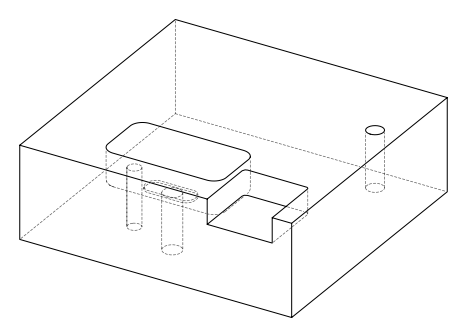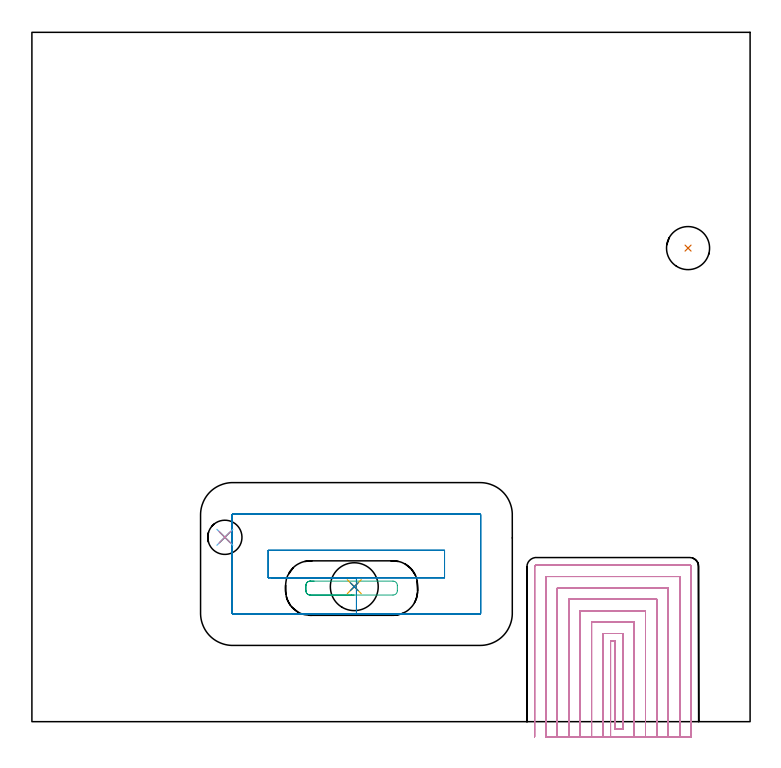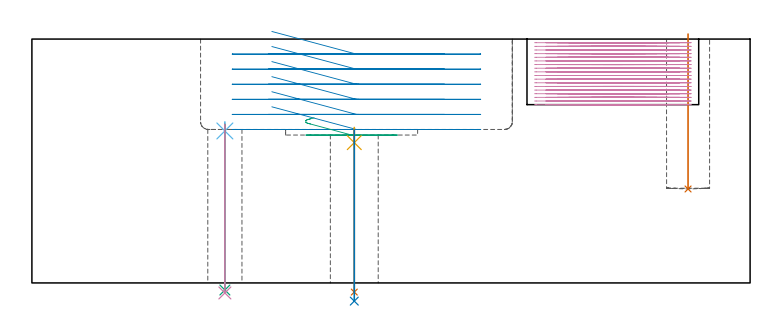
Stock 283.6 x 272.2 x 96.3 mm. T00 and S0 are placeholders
(PLAN: 10 operations, 8 tool changes, 63.4 min)
(1 INDEXABLE_INSERT_DRILL_BLIND_HOLE_FROM_SOLID | STEP1POCKET | NXT0302_005 | 0.25 min | 13378 mm3)
(2 MILL_RECTANGULAR_POCKET | POCKET_RECTANGULAR_STRAIGHT | NXT0201_007 | Follow Part, ap 6.25, ae 75% | 6.26 min | 276882 mm3)
(3 MILL_RECTANGULAR_POCKET_1 | POCKET_RECTANGULAR_STRAIGHT_1 | NXT0201_012 | Follow Part, ap 4, ae 75% | 0.28 min | 2280 mm3)
(4 MILL_SLOT | SLOT_PARTIAL_RECTANGULAR | NXT0201_008 | Follow Part, ap 1.5, ae 75% | 55.4 min | 113662 mm3)
(5 SPOT_DRILL | STEP1HOLE | NXT0321_9005460120000 | 0.06 min | 170 mm3)
(6 SPOT_DRILL_1 | STEP1HOLE_1 | NXT0321_9005460120000 | 0.04 min | 19 mm3)
(7 DRILL_THROUGH_HOLE_INTO_CENTER | STEP1HOLE | NXT0301_087 | 0.27 min | 5976 mm3)
(8 DRILL_TO_ENLARGE_THROUGH_HOLE | STEP1HOLE | UGT0301_257 | 0.28 min | 10206 mm3)
(9 DRILL_THROUGH_HOLE_INTO_CENTER_1 | STEP1HOLE_1 | NXT0301_042 | 0.27 min | 2388 mm3)
(10 DRILL_TO_ENLARGE_THROUGH_HOLE_1 | STEP1HOLE_1 | NXT0301_102 | 0.27 min | 6272 mm3)
(TOOL NXT0302_005 | Index. Insert Drill 17mm [880-D1700L20-05] | D17 PA176 FL85 Z2)
(TOOL NXT0201_007 | ENDMILL 25mm [R216.25-25050GCK54P 1620] | D25 R3 FL54 Z5)
(TOOL NXT0201_012 | ENDMILL 16mm [2P460-1600-NA 1630] | D16 FL38 Z6)
(TOOL NXT0201_008 | ENDMILL 6mm [2P460-0600-NA 1630] | D6 FL26 Z6)
(TOOL NXT0321_9005460120000 | NC Spot Drill, 142deg, 12mm, Carbide, Uncoated | D12 PA142 FL30 Z2)
(TOOL NXT0301_087 | Carbide Drill 11.6mm [860.1-1160-058A1-MM 2214] | D11.6 PA140 FL72 Z2)
(TOOL UGT0301_257 | Twist Drill 18.9 mm | D18.9 PA118 FL135 Z2)
(TOOL NXT0301_042 | Carbide Drill 7.1mm [860.1-0710-057A1-MM 2214] | D7.1 PA140 FL85 Z2)
(TOOL NXT0301_102 | Carbide Drill 13.5mm [860.1-1350-108A1-MM 2214] | D13.5 PA140 FL123 Z2)
(OP 1 INDEXABLE_INSERT_DRILL_BLIND_HOLE_FROM_SOLID)
G17 G21 G94 G90
T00 M6
G54
G17 G0 G90 X259.1 Y187. S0 M3
G43 Z106.3 H1
G94 G81 G98 Z37.1 F250. R98.3
G80
M5
M2
(OP 2 MILL_RECTANGULAR_POCKET)
G17 G21 G94 G90
T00 M6
G54
G17 G0 G90 X94.748 Y56.85 S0 M3
G43 Z106.3 H1
Z99.3
G94 G1 X128.15 Z90.35 F250.
X162.95 F500.
Y67.65
X93.35
Y56.85
X128.15
Y42.6
X177.
G3 X177.2 Y42.8 R0.2
G1 Y81.7
G3 X177. Y81.9 R0.2
G1 X79.3
G3 X79.1 Y81.7 R0.2
G1 Y42.8
G3 X79.3 Y42.6 R0.2
G1 X128.15
X129.15
G0 X94.748 Y56.85 Z93.35
G1 X128.15 Z84.4 F250.
X162.95 F500.
Y67.65
X93.35
Y56.85
X128.15
Y42.6
X177.
G3 X177.2 Y42.8 R0.2
G1 Y81.7
G3 X177. Y81.9 R0.2
G1 X79.3
G3 X79.1 Y81.7 R0.2
G1 Y42.8
G3 X79.3 Y42.6 R0.2
G1 X128.15
X129.15
G0 X94.748 Y56.85 Z87.4
G1 X128.15 Z78.45 F250.
X162.95 F500.
Y67.65
X93.35
Y56.85
X128.15
Y42.6
X177.
G3 X177.2 Y42.8 R0.2
G1 Y81.7
G3 X177. Y81.9 R0.2
G1 X79.3
G3 X79.1 Y81.7 R0.2
G1 Y42.8
G3 X79.3 Y42.6 R0.2
G1 X128.15
X129.15
G0 X94.748 Y56.85 Z81.45
G1 X128.15 Z72.5 F250.
X162.95 F500.
Y67.65
X93.35
Y56.85
X128.15
Y42.6
X177.
G3 X177.2 Y42.8 R0.2
G1 Y81.7
G3 X177. Y81.9 R0.2
G1 X79.3
G3 X79.1 Y81.7 R0.2
G1 Y42.8
G3 X79.3 Y42.6 R0.2
G1 X128.15
X129.15
G0 X94.748 Y56.85 Z75.5
G1 X128.15 Z66.55 F250.
X162.95 F500.
Y67.65
X93.35
Y56.85
X128.15
Y42.6
X177.
G3 X177.2 Y42.8 R0.2
G1 Y81.7
G3 X177. Y81.9 R0.2
G1 X79.3
G3 X79.1 Y81.7 R0.2
G1 Y42.8
G3 X79.3 Y42.6 R0.2
G1 X128.15
X129.15
G0 X94.748 Y56.85 Z69.55
G1 X128.15 Z60.6 F250.
X162.95 F500.
Y67.65
X93.35
Y56.85
X128.15
Y42.6
X177.
G3 X177.2 Y42.8 R0.2
G1 Y81.7
G3 X177. Y81.9 R0.2
G1 X79.3
G3 X79.1 Y81.7 R0.2
G1 Y42.8
G3 X79.3 Y42.6 R0.2
G1 X128.15
X129.15
G0 Z106.3
M5
M2
(OP 3 MILL_RECTANGULAR_POCKET_1)
G17 G21 G94 G90
T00 M6
G54
G17 G0 G90 X111.443 Y55.5 S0 M3
G43 Z106.3 H1
Z65.19
G94 G1 X109.9 Z64.777 F250.
X109.77 Z64.742
X109.43 Y55.439 Z64.649
X109.11 Y55.311 Z64.557
X108.822 Y55.121 Z64.465
X108.579 Y54.878 Z64.372
X108.389 Y54.59 Z64.28
X108.261 Y54.27 Z64.187
X108.2 Y53.93 Z64.095
Y51.57 Z63.462
X108.261 Y51.23 Z63.37
X108.389 Y50.91 Z63.278
X108.579 Y50.622 Z63.185
X108.822 Y50.379 Z63.093
X109.11 Y50.189 Z63.001
X109.43 Y50.061 Z62.908
X109.77 Y50. Z62.816
X109.9 Z62.781
X126.25 Z58.4
X142.6 F500.
G3 X144.3 Y51.7 R1.7
G1 Y53.8
G3 X142.6 Y55.5 R1.7
G1 X109.9
G3 X108.2 Y53.8 R1.7
G1 Y51.7
G3 X109.9 Y50. R1.7
G1 X126.25
X127.25
G0 Z106.3
M5
M2
(OP 4 MILL_SLOT)
G17 G21 G94 G90
T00 M6
G54
G17 G0 G90 X228.5 Y-6. S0 M3
G43 Z106.3 H1
Z94.861
G94 G1 Y-3. F250.
Y31.8 F500.
X230.3
Y-3.
X233.3
Y34.8
X225.5
Y-3.
Y-6. F250.
X237.8
Y-3.
Y39.3 F500.
X221.
Y-3.
Y-6. F250.
X242.3
Y-3.
Y43.8 F500.
X216.5
Y-3.
Y-6. F250.
X246.8
Y-3.
Y48.3 F500.
X212.
Y-3.
Y-6. F250.
X251.3
Y-3.
Y52.8 F500.
X207.5
Y-3.
Y-6. F250.
X255.8
Y-3.
Y57.3 F500.
X203.
Y-3.
Y-6. F250.
X260.3
Y-3.
Y61.2 F500.
G3 X259.7 Y61.8 R0.6
G1 X199.1
G3 X198.5 Y61.2 R0.6
G1 Y-3.
Y-6. F250.
G0 X228.5 Z93.422
G1 Y-3.
Y31.8 F500.
X230.3
Y-3.
X233.3
Y34.8
X225.5
Y-3.
Y-6. F250.
X237.8
Y-3.
Y39.3 F500.
X221.
Y-3.
Y-6. F250.
X242.3
Y-3.
Y43.8 F500.
X216.5
Y-3.
Y-6. F250.
X246.8
Y-3.
Y48.3 F500.
X212.
Y-3.
Y-6. F250.
X251.3
Y-3.
Y52.8 F500.
X207.5
Y-3.
Y-6. F250.
X255.8
Y-3.
Y57.3 F500.
X203.
Y-3.
Y-6. F250.
X260.3
Y-3.
Y61.2 F500.
G3 X259.7 Y61.8 R0.6
G1 X199.1
G3 X198.5 Y61.2 R0.6
G1 Y-3.
Y-6. F250.
G0 X228.5 Z91.983
G1 Y-3.
Y31.8 F500.
X230.3
Y-3.
X233.3
Y34.8
X225.5
Y-3.
Y-6. F250.
X237.8
Y-3.
Y39.3 F500.
X221.
Y-3.
Y-6. F250.
X242.3
Y-3.
Y43.8 F500.
X216.5
Y-3.
Y-6. F250.
X246.8
Y-3.
Y48.3 F500.
X212.
Y-3.
Y-6. F250.
X251.3
Y-3.
Y52.8 F500.
X207.5
Y-3.
Y-6. F250.
X255.8
Y-3.
Y57.3 F500.
X203.
Y-3.
Y-6. F250.
X260.3
Y-3.
Y61.2 F500.
G3 X259.7 Y61.8 R0.6
G1 X199.1
G3 X198.5 Y61.2 R0.6
G1 Y-3.
Y-6. F250.
G0 X228.5 Z90.544
G1 Y-3.
Y31.8 F500.
X230.3
Y-3.
X233.3
Y34.8
X225.5
Y-3.
Y-6. F250.
X237.8
Y-3.
Y39.3 F500.
X221.
Y-3.
Y-6. F250.
X242.3
Y-3.
Y43.8 F500.
X216.5
Y-3.
Y-6. F250.
X246.8
Y-3.
Y48.3 F500.
X212.
Y-3.
Y-6. F250.
X251.3
Y-3.
Y52.8 F500.
X207.5
Y-3.
Y-6. F250.
X255.8
Y-3.
Y57.3 F500.
X203.
Y-3.
Y-6. F250.
X260.3
Y-3.
Y61.2 F500.
G3 X259.7 Y61.8 R0.6
G1 X199.1
G3 X198.5 Y61.2 R0.6
G1 Y-3.
Y-6. F250.
G0 X228.5 Z89.105
G1 Y-3.
Y31.8 F500.
X230.3
Y-3.
X233.3
Y34.8
X225.5
Y-3.
Y-6. F250.
X237.8
Y-3.
Y39.3 F500.
X221.
Y-3.
Y-6. F250.
X242.3
Y-3.
Y43.8 F500.
X216.5
Y-3.
Y-6. F250.
X246.8
Y-3.
Y48.3 F500.
X212.
Y-3.
Y-6. F250.
X251.3
Y-3.
Y52.8 F500.
X207.5
Y-3.
Y-6. F250.
X255.8
Y-3.
Y57.3 F500.
X203.
Y-3.
Y-6. F250.
X260.3
Y-3.
Y61.2 F500.
G3 X259.7 Y61.8 R0.6
G1 X199.1
G3 X198.5 Y61.2 R0.6
G1 Y-3.
Y-6. F250.
G0 X228.5 Z87.667
G1 Y-3.
Y31.8 F500.
X230.3
Y-3.
X233.3
Y34.8
X225.5
Y-3.
Y-6. F250.
X237.8
Y-3.
Y39.3 F500.
X221.
Y-3.
Y-6. F250.
X242.3
Y-3.
Y43.8 F500.
X216.5
Y-3.
Y-6. F250.
X246.8
Y-3.
Y48.3 F500.
X212.
Y-3.
Y-6. F250.
X251.3
Y-3.
Y52.8 F500.
X207.5
Y-3.
Y-6. F250.
X255.8
Y-3.
Y57.3 F500.
X203.
Y-3.
Y-6. F250.
X260.3
Y-3.
Y61.2 F500.
G3 X259.7 Y61.8 R0.6
G1 X199.1
G3 X198.5 Y61.2 R0.6
G1 Y-3.
Y-6. F250.
G0 X228.5 Z86.228
G1 Y-3.
Y31.8 F500.
X230.3
Y-3.
X233.3
Y34.8
X225.5
Y-3.
Y-6. F250.
X237.8
Y-3.
Y39.3 F500.
X221.
Y-3.
Y-6. F250.
X242.3
Y-3.
Y43.8 F500.
X216.5
Y-3.
Y-6. F250.
X246.8
Y-3.
Y48.3 F500.
X212.
Y-3.
Y-6. F250.
X251.3
Y-3.
Y52.8 F500.
X207.5
Y-3.
Y-6. F250.
X255.8
Y-3.
Y57.3 F500.
X203.
Y-3.
Y-6. F250.
X260.3
Y-3.
Y61.2 F500.
G3 X259.7 Y61.8 R0.6
G1 X199.1
G3 X198.5 Y61.2 R0.6
G1 Y-3.
Y-6. F250.
G0 X228.5 Z84.789
G1 Y-3.
Y31.8 F500.
X230.3
Y-3.
X233.3
Y34.8
X225.5
Y-3.
Y-6. F250.
X237.8
Y-3.
Y39.3 F500.
X221.
Y-3.
Y-6. F250.
X242.3
Y-3.
Y43.8 F500.
X216.5
Y-3.
Y-6. F250.
X246.8
Y-3.
Y48.3 F500.
X212.
Y-3.
Y-6. F250.
X251.3
Y-3.
Y52.8 F500.
X207.5
Y-3.
Y-6. F250.
X255.8
Y-3.
Y57.3 F500.
X203.
Y-3.
Y-6. F250.
X260.3
Y-3.
Y61.2 F500.
G3 X259.7 Y61.8 R0.6
G1 X199.1
G3 X198.5 Y61.2 R0.6
G1 Y-3.
Y-6. F250.
G0 X228.5 Z83.35
G1 Y-3.
Y31.8 F500.
X230.3
Y-3.
X233.3
Y34.8
X225.5
Y-3.
Y-6. F250.
X237.8
Y-3.
Y39.3 F500.
X221.
Y-3.
Y-6. F250.
X242.3
Y-3.
Y43.8 F500.
X216.5
Y-3.
Y-6. F250.
X246.8
Y-3.
Y48.3 F500.
X212.
Y-3.
Y-6. F250.
X251.3
Y-3.
Y52.8 F500.
X207.5
Y-3.
Y-6. F250.
X255.8
Y-3.
Y57.3 F500.
X203.
Y-3.
Y-6. F250.
X260.3
Y-3.
Y61.2 F500.
G3 X259.7 Y61.8 R0.6
G1 X199.1
G3 X198.5 Y61.2 R0.6
G1 Y-3.
Y-6. F250.
G0 X228.5 Z81.911
G1 Y-3.
Y31.8 F500.
X230.3
Y-3.
X233.3
Y34.8
X225.5
Y-3.
Y-6. F250.
X237.8
Y-3.
Y39.3 F500.
X221.
Y-3.
Y-6. F250.
X242.3
Y-3.
Y43.8 F500.
X216.5
Y-3.
Y-6. F250.
X246.8
Y-3.
Y48.3 F500.
X212.
Y-3.
Y-6. F250.
X251.3
Y-3.
Y52.8 F500.
X207.5
Y-3.
Y-6. F250.
X255.8
Y-3.
Y57.3 F500.
X203.
Y-3.
Y-6. F250.
X260.3
Y-3.
Y61.2 F500.
G3 X259.7 Y61.8 R0.6
G1 X199.1
G3 X198.5 Y61.2 R0.6
G1 Y-3.
Y-6. F250.
G0 X228.5 Z80.472
G1 Y-3.
Y31.8 F500.
X230.3
Y-3.
X233.3
Y34.8
X225.5
Y-3.
Y-6. F250.
X237.8
Y-3.
Y39.3 F500.
X221.
Y-3.
Y-6. F250.
X242.3
Y-3.
Y43.8 F500.
X216.5
Y-3.
Y-6. F250.
X246.8
Y-3.
Y48.3 F500.
X212.
Y-3.
Y-6. F250.
X251.3
Y-3.
Y52.8 F500.
X207.5
Y-3.
Y-6. F250.
X255.8
Y-3.
Y57.3 F500.
X203.
Y-3.
Y-6. F250.
X260.3
Y-3.
Y61.2 F500.
G3 X259.7 Y61.8 R0.6
G1 X199.1
G3 X198.5 Y61.2 R0.6
G1 Y-3.
Y-6. F250.
G0 X228.5 Z79.033
G1 Y-3.
Y31.8 F500.
X230.3
Y-3.
X233.3
Y34.8
X225.5
Y-3.
Y-6. F250.
X237.8
Y-3.
Y39.3 F500.
X221.
Y-3.
Y-6. F250.
X242.3
Y-3.
Y43.8 F500.
X216.5
Y-3.
Y-6. F250.
X246.8
Y-3.
Y48.3 F500.
X212.
Y-3.
Y-6. F250.
X251.3
Y-3.
Y52.8 F500.
X207.5
Y-3.
Y-6. F250.
X255.8
Y-3.
Y57.3 F500.
X203.
Y-3.
Y-6. F250.
X260.3
Y-3.
Y61.2 F500.
G3 X259.7 Y61.8 R0.6
G1 X199.1
G3 X198.5 Y61.2 R0.6
G1 Y-3.
Y-6. F250.
G0 X228.5 Z77.594
G1 Y-3.
Y31.8 F500.
X230.3
Y-3.
X233.3
Y34.8
X225.5
Y-3.
Y-6. F250.
X237.8
Y-3.
Y39.3 F500.
X221.
Y-3.
Y-6. F250.
X242.3
Y-3.
Y43.8 F500.
X216.5
Y-3.
Y-6. F250.
X246.8
Y-3.
Y48.3 F500.
X212.
Y-3.
Y-6. F250.
X251.3
Y-3.
Y52.8 F500.
X207.5
Y-3.
Y-6. F250.
X255.8
Y-3.
Y57.3 F500.
X203.
Y-3.
Y-6. F250.
X260.3
Y-3.
Y61.2 F500.
G3 X259.7 Y61.8 R0.6
G1 X199.1
G3 X198.5 Y61.2 R0.6
G1 Y-3.
Y-6. F250.
G0 X228.5 Z76.156
G1 Y-3.
Y31.8 F500.
X230.3
Y-3.
X233.3
Y34.8
X225.5
Y-3.
Y-6. F250.
X237.8
Y-3.
Y39.3 F500.
X221.
Y-3.
Y-6. F250.
X242.3
Y-3.
Y43.8 F500.
X216.5
Y-3.
Y-6. F250.
X246.8
Y-3.
Y48.3 F500.
X212.
Y-3.
Y-6. F250.
X251.3
Y-3.
Y52.8 F500.
X207.5
Y-3.
Y-6. F250.
X255.8
Y-3.
Y57.3 F500.
X203.
Y-3.
Y-6. F250.
X260.3
Y-3.
Y61.2 F500.
G3 X259.7 Y61.8 R0.6
G1 X199.1
G3 X198.5 Y61.2 R0.6
G1 Y-3.
Y-6. F250.
G0 X228.5 Z74.717
G1 Y-3.
Y31.8 F500.
X230.3
Y-3.
X233.3
Y34.8
X225.5
Y-3.
Y-6. F250.
X237.8
Y-3.
Y39.3 F500.
X221.
Y-3.
Y-6. F250.
X242.3
Y-3.
Y43.8 F500.
X216.5
Y-3.
Y-6. F250.
X246.8
Y-3.
Y48.3 F500.
X212.
Y-3.
Y-6. F250.
X251.3
Y-3.
Y52.8 F500.
X207.5
Y-3.
Y-6. F250.
X255.8
Y-3.
Y57.3 F500.
X203.
Y-3.
Y-6. F250.
X260.3
Y-3.
Y61.2 F500.
G3 X259.7 Y61.8 R0.6
G1 X199.1
G3 X198.5 Y61.2 R0.6
G1 Y-3.
Y-6. F250.
G0 X228.5 Z73.278
G1 Y-3.
Y31.8 F500.
X230.3
Y-3.
X233.3
Y34.8
X225.5
Y-3.
Y-6. F250.
X237.8
Y-3.
Y39.3 F500.
X221.
Y-3.
Y-6. F250.
X242.3
Y-3.
Y43.8 F500.
X216.5
Y-3.
Y-6. F250.
X246.8
Y-3.
Y48.3 F500.
X212.
Y-3.
Y-6. F250.
X251.3
Y-3.
Y52.8 F500.
X207.5
Y-3.
Y-6. F250.
X255.8
Y-3.
Y57.3 F500.
X203.
Y-3.
Y-6. F250.
X260.3
Y-3.
Y61.2 F500.
G3 X259.7 Y61.8 R0.6
G1 X199.1
G3 X198.5 Y61.2 R0.6
G1 Y-3.
Y-6. F250.
G0 X228.5 Z71.839
G1 Y-3.
Y31.8 F500.
X230.3
Y-3.
X233.3
Y34.8
X225.5
Y-3.
Y-6. F250.
X237.8
Y-3.
Y39.3 F500.
X221.
Y-3.
Y-6. F250.
X242.3
Y-3.
Y43.8 F500.
X216.5
Y-3.
Y-6. F250.
X246.8
Y-3.
Y48.3 F500.
X212.
Y-3.
Y-6. F250.
X251.3
Y-3.
Y52.8 F500.
X207.5
Y-3.
Y-6. F250.
X255.8
Y-3.
Y57.3 F500.
X203.
Y-3.
Y-6. F250.
X260.3
Y-3.
Y61.2 F500.
G3 X259.7 Y61.8 R0.6
G1 X199.1
G3 X198.5 Y61.2 R0.6
G1 Y-3.
Y-6. F250.
G0 X228.5 Z70.4
G1 Y-3.
Y31.8 F500.
X230.3
Y-3.
X233.3
Y34.8
X225.5
Y-3.
Y-6. F250.
X237.8
Y-3.
Y39.3 F500.
X221.
Y-3.
Y-6. F250.
X242.3
Y-3.
Y43.8 F500.
X216.5
Y-3.
Y-6. F250.
X246.8
Y-3.
Y48.3 F500.
X212.
Y-3.
Y-6. F250.
X251.3
Y-3.
Y52.8 F500.
X207.5
Y-3.
Y-6. F250.
X255.8
Y-3.
Y57.3 F500.
X203.
Y-3.
Y-6. F250.
X260.3
Y-3.
Y61.2 F500.
G3 X259.7 Y61.8 R0.6
G1 X199.1
G3 X198.5 Y61.2 R0.6
G1 Y-3.
Y-6. F250.
G0 Z106.3
M5
M2
(OP 5 SPOT_DRILL)
G17 G21 G94 G90
T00 M6
G54
G17 G0 G90 X127.3 Y53.3 S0 M3
G43 Z106.3 H0
G94 G81 G98 Z55.4 F250. R61.4
G80
M5
M2
(OP 6 SPOT_DRILL_1)
G17 G21 G94 G90
T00 M6
G54
G17 G0 G90 X76.2 Y72.8 S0 M3
G43 Z106.3 H0
G94 G81 G98 Z60.015 F250. R63.6
G80
M5
M2
(OP 7 DRILL_THROUGH_HOLE_INTO_CENTER)
G17 G21 G94 G90
T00 M6
G54
G17 G0 G90 X127.3 Y53.3 S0 M3
G43 Z106.3 H1
G94 G73 G98 Z-3.611 F250. Q10.335 R60.4
G80
M5
M2
(OP 8 DRILL_TO_ENLARGE_THROUGH_HOLE)
G17 G21 G94 G90
T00 M6
G54
G17 G0 G90 X127.3 Y53.3 S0 M3
G43 Z106.3 H0
G94 G73 G98 Z-7.178 F250. Q16.395 R60.4
G80
M5
M2
(OP 9 DRILL_THROUGH_HOLE_INTO_CENTER_1)
G17 G21 G94 G90
T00 M6
G54
G17 G0 G90 X76.2 Y72.8 S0 M3
G43 Z106.3 H1
G94 G73 G98 Z-2.792 F250. Q7.044 R62.6
G80
M5
M2
(OP 10 DRILL_TO_ENLARGE_THROUGH_HOLE_1)
G17 G21 G94 G90
T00 M6
G54
G17 G0 G90 X76.2 Y72.8 S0 M3
G43 Z106.3 H1
G94 G73 G98 Z-3.957 F250. Q12.911 R62.6
G80
M5
M2
